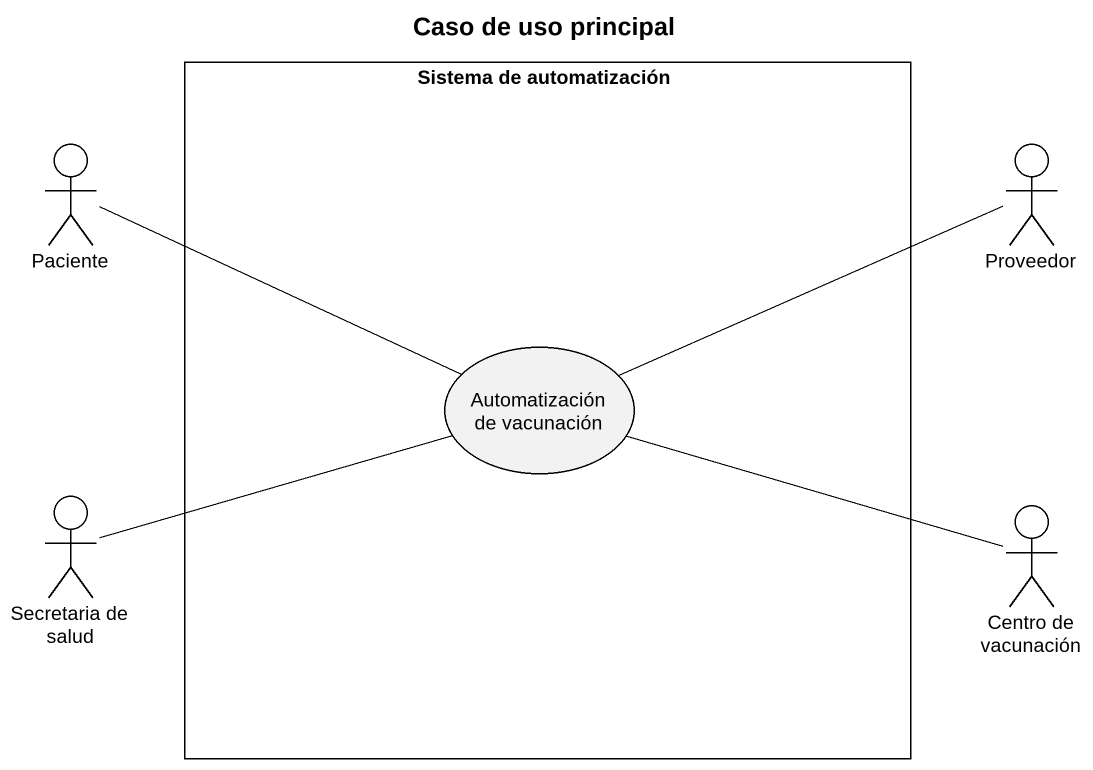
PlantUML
@startuml
title Caso de uso principal
rectangle "Sistema de automatización" as Sistema_de_automatización {
  usecase "Automatización de vacunación" as Automatización_de_vacunación
}
actor Paciente
actor Proveedor
actor "Secretaria de salud" as Secretaria_de_salud
actor "Centro de vacunación" as Centro_de_vacunación
Paciente -right- Automatización_de_vacunación
Proveedor -left- Automatización_de_vacunación
Secretaria_de_salud -right- Automatización_de_vacunación
Centro_de_vacunación -left- Automatización_de_vacunación
@enduml
